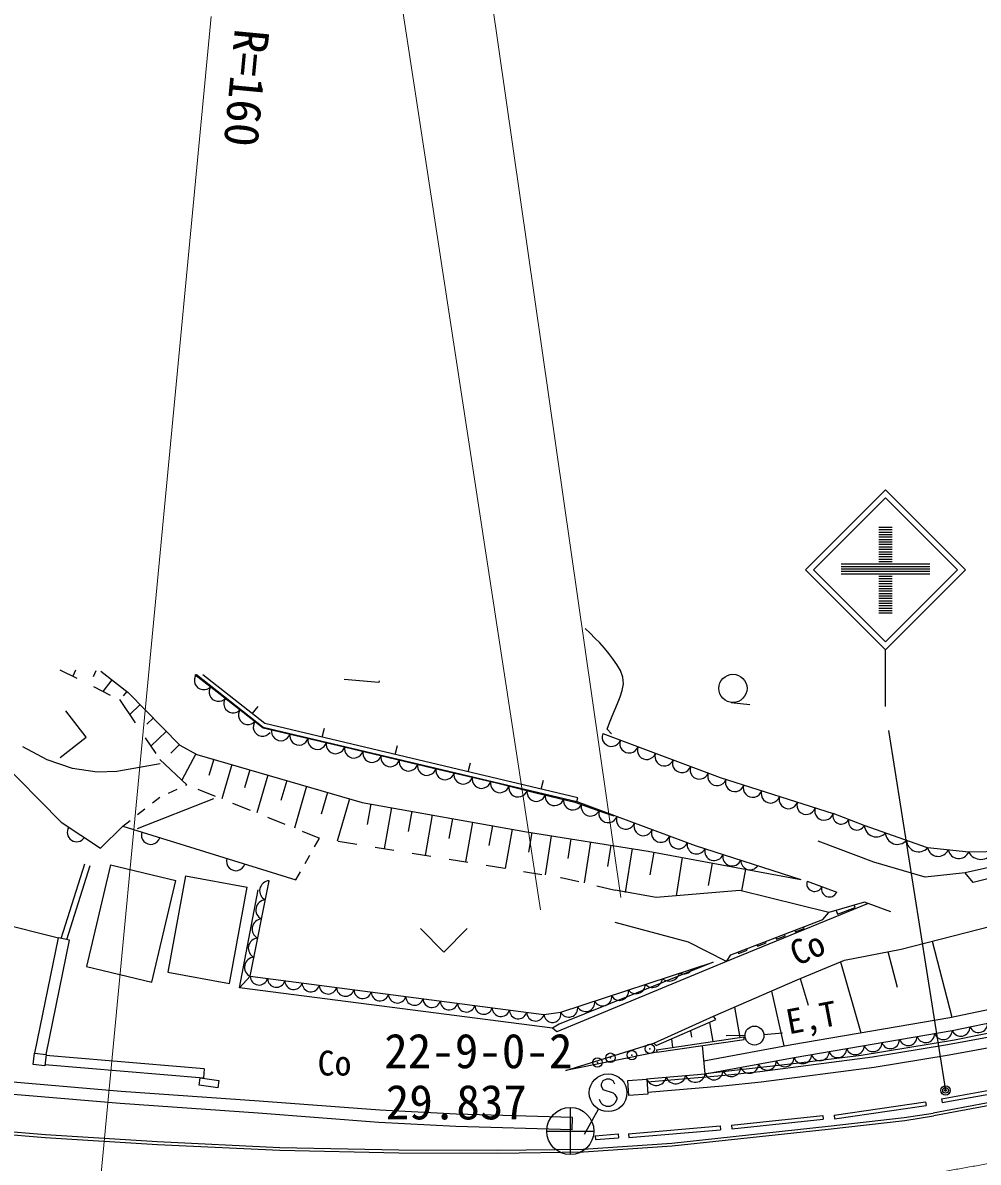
# Model space of a CAD drawing. Units: millimetres, scale not verified. Extents: x 40000 to 680000, y 20000 to 380000.
# Drawn here: x 165260 to 215898, y 258395 to 318786 of the extents above; entities that cross this region are included whole.
import ezdxf
from ezdxf.enums import TextEntityAlignment as Align

# ---------------------------------------------------------------- set-up
doc = ezdxf.new("R2010")
doc.units = ezdxf.units.MM
doc.header["$LTSCALE"] = 1000
doc.header["$PDMODE"] = 32
doc.header["$PDSIZE"] = 500
doc.linetypes.add('CHAIN', pattern=[18.5, 12, -1.5, 3.5, -1.5])
for name, color, linetype, lineweight in [('M-BGD', 7, 'Continuous', 25), ('M-BMK', 2, 'CHAIN', 13), ('M-BMK-SRVR', 3, 'Continuous', 25), ('M-STR-HTXT', 7, 'Continuous', 13), ('M-STR-STRC', 7, 'Continuous', 25)]:
    doc.layers.add(name, color=color, linetype=linetype, lineweight=lineweight)
doc.styles.add('ＭＳ ゴシック', font='')
doc.styles.get('ＭＳ ゴシック').set_extended_font_data('MS Gothic')

msp = doc.modelspace()

# ---------------------------------------------------------------- linework, layer by layer
at = {"layer": 'M-BGD'}
for p, q in [((195325, 286433), (195058, 286674)), ((195586, 286179), (195325, 286433)), ((195839, 285915), (195586, 286179)), ((196084, 285641), (195839, 285915)), ((196318, 285359), (196084, 285641)), ((196541, 285071), (196318, 285359)), ((196750, 284779), (196541, 285071)), ((167232, 284497), (168121, 284049)), ((168049, 284469), (167906, 284158)), ((196938, 284455), (196750, 284779)), ((197070, 284099), (196938, 284455)), ((159883, 283918), (167300, 276416)), ((169128, 284431), (168982, 284117)), ((169388, 284421), (169398, 284417)), ((169398, 284417), (170844, 283294)), ((169985, 283962), (169509, 283350)), ((174376, 284249), (175718, 283194)), ((174460, 284246), (177998, 281457)), ((178087, 281641), (174797, 284234)), ((184132, 283814), (182294, 283974)), ((184140, 283909), (184132, 283814)), ((197097, 283742), (197070, 284099)), ((169009, 283602), (169896, 283155)), ((170769, 283352), (170585, 283115)), ((170844, 283294), (173578, 280493)), ((196920, 283057), (197028, 283399)), ((197028, 283399), (197097, 283742)), ((170378, 282912), (171217, 281682)), ((171473, 282650), (170924, 282113)), ((175718, 283194), (177998, 281410)), ((196639, 282373), (196786, 282714)), ((196786, 282714), (196920, 283057)), ((202808, 282769), (203795, 282649)), ((168628, 280926), (167545, 282311)), ((177422, 282165), (177729, 282556)), ((196353, 281691), (196491, 282031)), ((196491, 282031), (196639, 282373)), ((172167, 281937), (171829, 281607)), ((177998, 281457), (194618, 277517)), ((194676, 277708), (178087, 281641)), ((196240, 281352), (196353, 281691)), ((167244, 279844), (168628, 280926)), ((171750, 280891), (172304, 280065)), ((172862, 281226), (172053, 280438)), ((177998, 281410), (181915, 280497)), ((181133, 280919), (181246, 281403)), ((196000, 281110), (202221, 278792)), ((196461, 281100), (196240, 281352)), ((166550, 279722), (165260, 280407)), ((173556, 280515), (173100, 280070)), ((173578, 280493), (174476, 280012)), ((181915, 280497), (187333, 279212)), ((185002, 280001), (185117, 280485)), ((167889, 279262), (166550, 279722)), ((172524, 279739), (173947, 278402)), ((174427, 280038), (173684, 278650)), ((174476, 280012), (183248, 277462)), ((175378, 279750), (175127, 278889)), ((169195, 279076), (167889, 279262)), ((170253, 279108), (169195, 279076)), ((172545, 279501), (170253, 279108)), ((176333, 279472), (175804, 277656)), ((177287, 279195), (177009, 278238)), ((187333, 279212), (190366, 278494)), ((188872, 279084), (188987, 279567)), ((178243, 278917), (177660, 276909)), ((179247, 278625), (178941, 277571)), ((190366, 278494), (192458, 277971)), ((192742, 278167), (192856, 278650)), ((202221, 278792), (208207, 276873)), ((172984, 277963), (173436, 278169)), ((173897, 278380), (173947, 278402)), ((174538, 278164), (175461, 277794)), ((180301, 278319), (179658, 276106)), ((181407, 277997), (181070, 276836)), ((192458, 277971), (194522, 277478)), ((171342, 276086), (175385, 277677)), ((172132, 277445), (172516, 277749)), ((176383, 277423), (177306, 277052)), ((182569, 277659), (181918, 275419)), ((183248, 277462), (191957, 275911)), ((183701, 277382), (183506, 276286)), ((194522, 277478), (195837, 277006)), ((194618, 277517), (194676, 277708)), ((194618, 277517), (200896, 275177)), ((171344, 276822), (171734, 277130)), ((178228, 276680), (179150, 276310)), ((184796, 277187), (184409, 275013)), ((185882, 276993), (185690, 275915)), ((186961, 276801), (186580, 274660)), ((188031, 276610), (187842, 275548)), ((195837, 277006), (196586, 276751)), ((209862, 276248), (208207, 276873)), ((167300, 276416), (169378, 275042)), ((169378, 275042), (170557, 276199)), ((170557, 276199), (170946, 276507)), ((170557, 276199), (179729, 273362)), ((189094, 276421), (188718, 274312)), ((190148, 276234), (189962, 275186)), ((191195, 276047), (190825, 273970)), ((213217, 275061), (209862, 276248)), ((180073, 275938), (180991, 275569)), ((180726, 275105), (180972, 275537)), ((181977, 275409), (182958, 275249)), ((191957, 275911), (198402, 274878)), ((192234, 275867), (192068, 274831)), ((193270, 275701), (192938, 273625)), ((194308, 275534), (194141, 274490)), ((210369, 274305), (207409, 275406)), ((223835, 275704), (215199, 273729)), ((183939, 275090), (184921, 274930)), ((195353, 275367), (195006, 273205)), ((196435, 275194), (196254, 274075)), ((197553, 275015), (197182, 272698)), ((198402, 274878), (206489, 273384)), ((198710, 274821), (198490, 273633)), ((200896, 275177), (206489, 273384)), ((215397, 274833), (213217, 275061)), ((217959, 274876), (215397, 274833)), ((223856, 275263), (215631, 273223)), ((167297, 270252), (168545, 274211)), ((180227, 274234), (180474, 274665)), ((185902, 274770), (186884, 274611)), ((187866, 274451), (188847, 274292)), ((200214, 274544), (199890, 272518)), ((201800, 274251), (201580, 273062)), ((213080, 273505), (210369, 274305)), ((167592, 270191), (168831, 274121)), ((169914, 274148), (168640, 268760)), ((169914, 274148), (173377, 273329)), ((173890, 273581), (172944, 268468)), ((173890, 273581), (177157, 272976)), ((179729, 273362), (179975, 273793)), ((189827, 274132), (190808, 273972)), ((191790, 273812), (192772, 273653)), ((203570, 273923), (203358, 272778)), ((215199, 273729), (213080, 273505)), ((215631, 273223), (215199, 273729)), ((172103, 267940), (173377, 273329)), ((176210, 267863), (177157, 272976)), ((177314, 268247), (178317, 273313)), ((193753, 273494), (193801, 273486)), ((193801, 273486), (194722, 273271)), ((195690, 273045), (196659, 272820)), ((206827, 273292), (208397, 272707)), ((176738, 267630), (177735, 272832)), ((207973, 271627), (203255, 272804)), ((210063, 272110), (202561, 269037)), ((209878, 272179), (207973, 271627)), ((208440, 271540), (209374, 271898)), ((209374, 271898), (209327, 272019)), ((211271, 271659), (209878, 272179)), ((211822, 269694), (221867, 272266)), ((163685, 271165), (167151, 270281)), ((202780, 269393), (207659, 271262)), ((207659, 271262), (207973, 271627)), ((208363, 271740), (208440, 271540)), ((186336, 270776), (187577, 269533)), ((187577, 269533), (188821, 270776)), ((200543, 270053), (196652, 271107)), ((206173, 270693), (206205, 270609)), ((206205, 270609), (206665, 270786)), ((206665, 270786), (206633, 270869)), ((165897, 264172), (167151, 270281)), ((166495, 264103), (167739, 270161)), ((167739, 270161), (167151, 270281)), ((202561, 269037), (200543, 270053)), ((204195, 269839), (204655, 270016)), ((204655, 270016), (204623, 270099)), ((205168, 270308), (205200, 270224)), ((205200, 270224), (205660, 270401)), ((205660, 270401), (205628, 270484)), ((213462, 270114), (214494, 266086)), ((202561, 269037), (202780, 269393)), ((203158, 269538), (203190, 269454)), ((203190, 269454), (203650, 269631)), ((203650, 269631), (203618, 269714)), ((204163, 269923), (204195, 269839)), ((208811, 269108), (211822, 269694)), ((211115, 269556), (211598, 267670)), ((168640, 268760), (172103, 267940)), ((202561, 269037), (193563, 265304)), ((201856, 269002), (193691, 265714)), ((193771, 266343), (201856, 269002)), ((206299, 268067), (208811, 269108)), ((208606, 269023), (209669, 265256)), ((172944, 268468), (176210, 267863)), ((176738, 267630), (177314, 268247)), ((177314, 268247), (192884, 266218)), ((193335, 265495), (176738, 267630)), ((201875, 266132), (206299, 268067)), ((206460, 268134), (206882, 266725)), ((204943, 267465), (205604, 264555)), ((214388, 266064), (220025, 267246)), ((192884, 266218), (193771, 266343)), ((202977, 266614), (203262, 265003)), ((214519, 265376), (220171, 266561)), ((198711, 264697), (201875, 266132)), ((198836, 264578), (201999, 265955)), ((201648, 265802), (201840, 264795)), ((201999, 265955), (201875, 266132)), ((206013, 264630), (214388, 266064)), ((220280, 266024), (214644, 264867)), ((193691, 265714), (193335, 265495)), ((193563, 265304), (193335, 265495)), ((200647, 265366), (200703, 265018)), ((204535, 265158), (205530, 265260)), ((206135, 263941), (214519, 265376)), ((218554, 265403), (214263, 264612)), ((194045, 263264), (198711, 264697)), ((198836, 264578), (198711, 264697)), ((198846, 264357), (203480, 265035)), ((198864, 264228), (203499, 264906)), ((199643, 264929), (199690, 264480)), ((201433, 263076), (201277, 264581)), ((201360, 263774), (206013, 264630)), ((203538, 265103), (202538, 265094)), ((203499, 264906), (203480, 265035)), ((214644, 264867), (209703, 264049)), ((214263, 264612), (210301, 263959)), ((218653, 264862), (214357, 264070)), ((165811, 263578), (165881, 264174)), ((165881, 264174), (166495, 264103)), ((166495, 264103), (166426, 263506)), ((174875, 263341), (166490, 264057)), ((198864, 264228), (194045, 263264)), ((198846, 264357), (198864, 264228)), ((201433, 263076), (206135, 263941)), ((210301, 263959), (204331, 263189)), ((209703, 264049), (206250, 263632)), ((214357, 264070), (210381, 263415)), ((166426, 263506), (165811, 263578)), ((174832, 262843), (166432, 263560)), ((174875, 263341), (174832, 262843)), ((206250, 263632), (201433, 263076)), ((210381, 263415), (204395, 262643)), ((170467, 262149), (163234, 262771)), ((174614, 262474), (174669, 262862)), ((174669, 262862), (175657, 262722)), ((175657, 262722), (175602, 262334)), ((197319, 262730), (198335, 262805)), ((197378, 261922), (197319, 262730)), ((198324, 262823), (201433, 263076)), ((198335, 262805), (198394, 261997)), ((202304, 262977), (198347, 262646)), ((204331, 263189), (202304, 262977)), ((170417, 261501), (163175, 262124)), ((177783, 261639), (170467, 262149)), ((175602, 262334), (174614, 262474)), ((202355, 262430), (198387, 262098)), ((204395, 262643), (202355, 262430)), ((213960, 261754), (218772, 262628)), ((213995, 261557), (218816, 262432)), ((177736, 260991), (170417, 261501)), ((184180, 261152), (177783, 261639)), ((198394, 261997), (197378, 261922)), ((208257, 260897), (213103, 261591)), ((213103, 261591), (213132, 261393)), ((219253, 262070), (213512, 261003)), ((219283, 261923), (213539, 260856)), ((213960, 261754), (213995, 261557)), ((184138, 260504), (177736, 260991)), ((188230, 260942), (184180, 261152)), ((194394, 260757), (188230, 260942)), ((208257, 260897), (208276, 260698)), ((208276, 260698), (213132, 261393)), ((211982, 260761), (213512, 261003)), ((159121, 260313), (166452, 259710)), ((159134, 260463), (166463, 259859)), ((188204, 260293), (184138, 260504)), ((194375, 260107), (188204, 260293)), ((194375, 260107), (194394, 260757)), ((197363, 259903), (202222, 260318)), ((199659, 259404), (207937, 260298)), ((202222, 260318), (202238, 260119)), ((202823, 260360), (207665, 260868)), ((202823, 260360), (202840, 260160)), ((202840, 260160), (207680, 260668)), ((207665, 260868), (207680, 260668)), ((207937, 260298), (211982, 260761)), ((207953, 260149), (212002, 260612)), ((212002, 260612), (213535, 260855)), ((166452, 259710), (172399, 259341)), ((166463, 259859), (172407, 259491)), ((195604, 259792), (196820, 259893)), ((195604, 259792), (195621, 259593)), ((195621, 259593), (196830, 259693)), ((196820, 259893), (196830, 259693)), ((197363, 259903), (197374, 259703)), ((197374, 259703), (202238, 260119)), ((199672, 259255), (207953, 260149)), ((172399, 259341), (178881, 259031)), ((172407, 259491), (178886, 259181)), ((178886, 259181), (185195, 259048)), ((190442, 259030), (194965, 259091)), ((194965, 259091), (199659, 259404)), ((194971, 258941), (199672, 259255)), ((178881, 259031), (185194, 258898)), ((185194, 258898), (190443, 258880)), ((185195, 259048), (190442, 259030)), ((190443, 258880), (194971, 258941))]:
    msp.add_line(p, q, dxfattribs=at)
msp.add_lwpolyline([(203255, 272804), (198825, 272427), (196659, 272820)], dxfattribs=at)
for centre, radius in [((202898, 283509), 746), ((204038, 265107), 500)]:
    msp.add_circle(centre, radius, dxfattribs=at)
for centre, radius, start, end in [((174848, 283934), 497, 141.17883, 322.32477), ((175628, 283318), 497, 141.17883, 322.32477), ((176409, 282703), 497, 141.17883, 322.32477), ((177190, 282087), 497, 141.17883, 322.32477), ((177971, 281472), 497, 141.17883, 322.32477), ((178935, 281230), 497, 166.09128, 347.23722), ((179902, 281001), 497, 166.09128, 347.23722), ((180869, 280771), 497, 166.09128, 347.23722), ((196464, 280932), 497, 158.98855, 340.13448), ((181837, 280542), 497, 166.09128, 347.23722), ((182804, 280313), 497, 166.09128, 347.23722), ((197395, 280585), 497, 158.98855, 340.13448), ((198327, 280237), 497, 158.98855, 340.13448), ((183772, 280083), 497, 166.09128, 347.23722), ((184739, 279854), 497, 166.09128, 347.23722), ((185707, 279625), 497, 166.09128, 347.23722), ((199259, 279890), 497, 158.98855, 340.13448), ((200190, 279543), 497, 158.98855, 340.13448), ((186674, 279395), 497, 166.09128, 347.23722), ((187641, 279166), 497, 166.09128, 347.23722), ((188609, 278937), 497, 166.09128, 347.23722), ((201122, 279196), 497, 158.98855, 340.13448), ((202054, 278849), 497, 158.98855, 340.13448), ((189576, 278707), 497, 166.09128, 347.23722), ((190544, 278478), 497, 166.09128, 347.23722), ((202998, 278537), 497, 161.65267, 342.79861), ((191511, 278249), 497, 166.09128, 347.23722), ((192479, 278019), 497, 166.09128, 347.23722), ((193446, 277790), 497, 166.09128, 347.23722), ((203945, 278234), 497, 161.65267, 342.79861), ((204892, 277930), 497, 161.65267, 342.79861), ((194414, 277561), 497, 166.09128, 347.23722), ((195352, 277238), 497, 158.9861, 340.13203), ((205838, 277627), 497, 161.65267, 342.79861), ((206785, 277323), 497, 161.65267, 342.79861), ((196284, 276891), 497, 158.9861, 340.13203), ((197215, 276544), 497, 158.9861, 340.13203), ((207732, 277020), 497, 161.65267, 342.79861), ((208637, 276758), 445, 165.09316, 333.57731), ((168114, 275878), 497, 146.53818, 326.53818), ((198147, 276197), 497, 158.9861, 340.13203), ((199079, 275849), 497, 158.9861, 340.13203), ((209464, 276446), 445, 165.09316, 333.57731), ((210501, 276276), 640, 182.50793, 318.50834), ((172043, 275739), 497, 162.81202, 342.81202), ((200010, 275502), 497, 158.9861, 340.13203), ((211620, 275881), 640, 182.50793, 318.50834), ((212738, 275485), 640, 182.50793, 318.50834), ((200971, 275235), 503, 168.77144, 333.28871), ((201905, 274884), 500, 165.5049, 338.94077), ((213780, 275179), 575, 191.7837, 336.28248), ((214870, 275065), 575, 191.7837, 336.28248), ((216032, 275157), 713, 206.99751, 334.92053), ((176555, 274343), 497, 162.81202, 342.81202), ((202855, 274594), 496, 167.17404, 337.26822), ((203803, 274384), 491, 177.82776, 326.04682), ((178347, 272781), 533, 93.28983, 244.32968), ((207226, 273164), 419, 162.21317, 336.94198), ((208011, 272871), 419, 162.21317, 336.94198), ((178147, 271767), 533, 93.28983, 244.32968), ((177946, 270754), 533, 93.28983, 244.32968), ((177746, 269741), 533, 93.28983, 244.32968), ((177546, 268728), 533, 93.28983, 244.32968), ((177781, 268253), 467, 180.77768, 344.37043), ((199513, 268558), 566, 231.47576, 344.93254), ((200264, 268933), 560, 248.53298, 327.87532), ((178697, 268134), 467, 180.77768, 344.37043), ((179613, 268015), 467, 180.77768, 344.37043), ((180529, 267895), 467, 180.77768, 344.37043), ((181444, 267776), 467, 180.77768, 344.37043), ((182360, 267657), 467, 180.77768, 344.37043), ((197762, 267827), 500, 217.23004, 359.17826), ((198640, 268185), 525, 224.00147, 352.40683), ((183276, 267537), 467, 180.77768, 344.37043), ((184192, 267418), 467, 180.77768, 344.37043), ((185108, 267299), 467, 180.77768, 344.37043), ((186024, 267179), 467, 180.77768, 344.37043), ((186940, 267060), 467, 180.77768, 344.37043), ((187855, 266940), 467, 180.77768, 344.37043), ((195094, 266862), 480, 207.74355, 8.66476), ((195992, 267157), 480, 207.74355, 8.66476), ((196890, 267453), 480, 207.74355, 8.66476), ((188771, 266821), 467, 180.77768, 344.37043), ((189687, 266702), 467, 180.77768, 344.37043), ((190603, 266582), 467, 180.77768, 344.37043), ((191519, 266463), 467, 180.77768, 344.37043), ((192435, 266344), 467, 180.77768, 344.37043), ((193332, 266249), 449, 184.02779, 12.04948), ((194195, 266566), 480, 207.74355, 8.66476), ((215914, 265760), 489, 202.37245, 1.315), ((213108, 265215), 479, 199.222, 0.20852), ((214040, 265375), 479, 199.222, 0.20852), ((214972, 265563), 489, 202.37245, 1.315), ((209382, 264577), 479, 199.222, 0.20852), ((210314, 264737), 479, 199.222, 0.20852), ((211245, 264896), 479, 199.222, 0.20852), ((212177, 265056), 479, 199.222, 0.20852), ((205649, 263939), 486, 200.5903, 0.25699), ((206588, 264099), 479, 199.222, 0.20852), ((207519, 264258), 479, 199.222, 0.20852), ((208451, 264418), 479, 199.222, 0.20852), ((202828, 263420), 486, 200.5903, 0.25699), ((203768, 263593), 486, 200.5903, 0.25699), ((204709, 263766), 486, 200.5903, 0.25699), ((198831, 263002), 538, 199.51249, 349.80437), ((199867, 263087), 538, 199.51249, 349.80437), ((200904, 263171), 538, 199.51249, 349.80437), ((201888, 263247), 486, 200.5903, 0.25699)]:
    msp.add_arc(centre, radius, start, end, dxfattribs=at)
for p in [(198494, 264410), (195712, 263683), (196407, 263935), (197547, 264071)]:
    msp.add_point(p, dxfattribs=at)
at = {"layer": 'M-BMK'}
msp.add_arc((187352, 414940), 159291, 263.49669, 297.08039, dxfattribs=at)
at = {"layer": 'M-BMK-SRVR'}
for p, q in [((194276, 261296), (194276, 258796)), ((193026, 260046), (195526, 260046))]:
    msp.add_line(p, q, dxfattribs=at)
msp.add_circle((194276, 260046), 1250, dxfattribs=at)
at = {"layer": 'M-STR-HTXT'}
for p, q in [((196953, 272421), (188801, 329129)), ((192707, 271769), (184027, 328397)), ((169311, 256674), (175248, 319126))]:
    msp.add_line(p, q, dxfattribs=at)
at = {"layer": 'M-STR-STRC'}
for p, q in [((206746, 289787), (210989, 294029)), ((210989, 293605), (207170, 289787)), ((210989, 294029), (215231, 289787)), ((214807, 289787), (210989, 293605)), ((211339, 292037), (210639, 292037)), ((211339, 291907), (210639, 291907)), ((211339, 291777), (210639, 291777)), ((211339, 291647), (210639, 291647)), ((211339, 291517), (210639, 291517)), ((211339, 291387), (210639, 291387)), ((211339, 291257), (210639, 291257)), ((211339, 291127), (210639, 291127)), ((211339, 290997), (210639, 290997)), ((211339, 290867), (210639, 290867)), ((211339, 290737), (210639, 290737)), ((211339, 290607), (210639, 290607)), ((213339, 290087), (208639, 290087)), ((213339, 289957), (208639, 289957)), ((211339, 290477), (210639, 290477)), ((211339, 290347), (210639, 290347)), ((211339, 290217), (210639, 290217)), ((210989, 285544), (206746, 289787)), ((207170, 289787), (210989, 285968)), ((213339, 289827), (208639, 289827)), ((213339, 289697), (208639, 289697)), ((213339, 289567), (208639, 289567)), ((211339, 289437), (210639, 289437)), ((211339, 289307), (210639, 289307)), ((215231, 289787), (210989, 285544)), ((210989, 285968), (214807, 289787)), ((211339, 289177), (210639, 289177)), ((211339, 289047), (210639, 289047)), ((211339, 288917), (210639, 288917)), ((211339, 288787), (210639, 288787)), ((211339, 288657), (210639, 288657)), ((211339, 288527), (210639, 288527)), ((211339, 288397), (210639, 288397)), ((211339, 288267), (210639, 288267)), ((211339, 288137), (210639, 288137)), ((211339, 288007), (210639, 288007)), ((211339, 287877), (210639, 287877)), ((211339, 287747), (210639, 287747)), ((211339, 287617), (210639, 287617)), ((211339, 287487), (210639, 287487)), ((210989, 282544), (210989, 285544)), ((211150, 281281), (214165, 262202)), ((196010, 262711), (195919, 262529)), ((196192, 262802), (196010, 262711)), ((196374, 262802), (196192, 262802)), ((196555, 262711), (196374, 262802)), ((196646, 262529), (196555, 262711)), ((195919, 262529), (195919, 262438)), ((195919, 262438), (196010, 262256)), ((196010, 262256), (196555, 262074)), ((195919, 261529), (195828, 261711)), ((196010, 261438), (195919, 261529)), ((196555, 262074), (196646, 261983)), ((196646, 261529), (196555, 261438)), ((196646, 261983), (196737, 261802)), ((196737, 261711), (196646, 261529)), ((196737, 261802), (196737, 261711)), ((195030, 259889), (195767, 261199)), ((196192, 261347), (196010, 261438)), ((196374, 261347), (196192, 261347)), ((196555, 261438), (196374, 261347))]:
    msp.add_line(p, q, dxfattribs=at)
for centre, radius in [((196283, 262074), 1000), ((214165, 262202), 250), ((214165, 262202), 150), ((214165, 262202), 50)]:
    msp.add_circle(centre, radius, dxfattribs=at)

# ---------------------------------------------------------------- texts
at = {"layer": 'M-BGD', "style": 'ＭＳ ゴシック'}
for s, rotation, p in [('Co', 23.689, (206444, 268416)), ('E,T', 10.78, (205939, 264779))]:
    msp.add_text(s, height=1320, rotation=rotation, dxfattribs=at).set_placement(p, align=Align.BOTTOM_LEFT)
msp.add_text('Co', height=1320, dxfattribs=at).set_placement((180886, 262593), align=Align.BOTTOM_LEFT)
at = {"layer": 'M-BMK-SRVR', "style": 'ＭＳ ゴシック'}
for s, p in [('22-9-0-2', (184416, 262827)), ('29.837', (184498, 260114))]:
    msp.add_text(s, height=1833, dxfattribs=at).set_placement(p, align=Align.BOTTOM_LEFT)
at = {"layer": 'M-STR-HTXT', "style": 'ＭＳ ゴシック'}
msp.add_text('R=160', height=1833, rotation=264.569, dxfattribs=at).set_placement((175958, 318573), align=Align.BOTTOM_LEFT)

doc.saveas('drawing.dxf')
